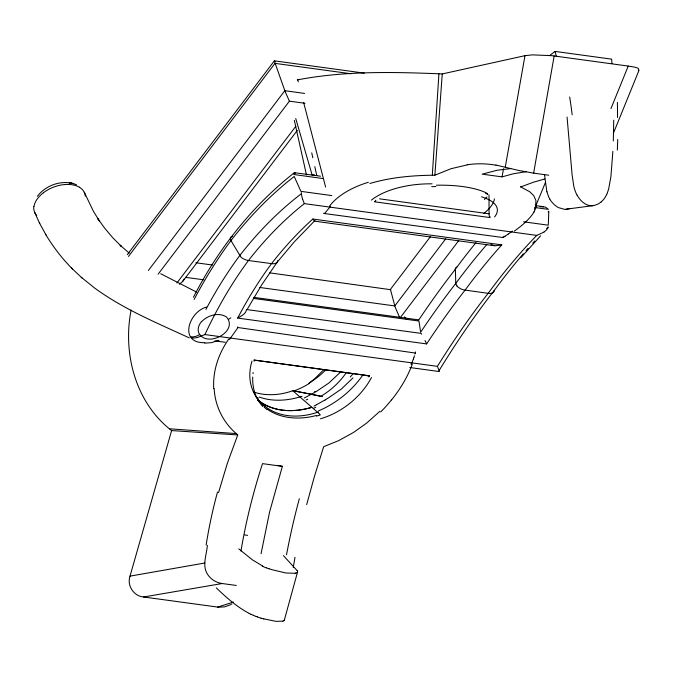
<?xml version="1.0" encoding="UTF-8"?>
<svg xmlns="http://www.w3.org/2000/svg" width="673" height="673" viewBox="0 0 673 673"><rect width="100%" height="100%" fill="white"/><g stroke="black" fill="none" stroke-linecap="round" stroke-linejoin="round"><path stroke-width="1.01" d="M613.726 120.181L613.322 140.918M277.655 260.712L277.562 261.444A6.158 3.861 36 0 1 276.738 262.706L275.08 263.505A11.946 7.512 36.6 0 1 272.565 263.749L248.396 260.51A11.626 7.201 37.2 0 1 243.819 258.987L243.491 258.886A7.512 4.602 37.1 0 1 240.808 256.935L230.763 240.244L230.435 238.032A6.158 3.861 36.2 0 1 231.26 236.77L232.597 236.072M612.867 151.366L610.916 176.57L608.552 189.559M369.856 183.493C390.079 177.487 411.279 175.51 432.302 175.232L438.939 73.786L442.254 73.946L525.091 55.649L532.402 54.875L552.096 55.682L628.245 66.072C630.694 66.703 641.26 67.258 638.315 70.446M432.302 175.232L434.867 175.19L442.254 73.946M274.315 60.923L285.049 91.335L289.407 101.169L304.995 103.297M207.351 545.315C206.754 554.745 201.816 565.429 207.486 574.212C210.683 579.302 216.26 582.734 222.191 583.533L236.299 585.46M415.325 353.216L415.477 352.13A7.588 1.741 -80.5 0 0 415.451 351.929M315.014 220.45L294.362 241.784L276.746 262.714M293.26 567.44L295.01 557.294M240.968 551.019C245.914 521.398 253.241 492.199 262.504 463.638L282.357 466.347L269.545 512.22L261.048 553.77M495.951 165.028L518.151 170.353L533.63 173.146L554.165 55.943M505.263 167.19L524.974 55.674M131.126 310.085C122.478 353.468 135.66 402.934 171.615 430.577L237.746 434.943L227.272 463.554L218.548 492.586M510.74 168.587L497.154 170.244L482.179 174.164L502.041 176.873L503.53 168.738M183.99 279.026L182.585 281.558L179.312 284.326M548.058 226.835L547.973 227.188A528.44 185.479 -71.5 0 0 546.636 228.576M306.669 504.632L314.283 476.947L323.654 446.687L338.729 440.605L353.46 432.478L366.676 423.081L379.909 411.287M284.343 620.085L297.567 571.974M535.582 206.148L535.96 200.63L533.756 195.65L529.744 191.771L520.776 186.934L520.986 186.295M171.615 430.577L130.007 576.13C126.743 585.443 133.717 596.219 143.576 596.985L218.658 607.223L224.74 606.827L230.578 604.716M415.308 353.291L415.073 354.015M413.962 357.355L414.518 355.706M413.853 357.691L413.357 359.071M254.125 361.258L254.537 360.173L369.536 375.887L368.88 376.939M413.272 359.281L411.346 364.329L410.967 363.639M607.517 192.629L606.651 194.665M455.36 268.426L455.781 283.644L456.95 285.966M610.941 108.639L628.245 66.072M613.389 133.271L638.988 70.371M534.412 209.194L545.441 182.442M193.412 297.298C217.959 249.338 251.938 206.056 294.37 172.683L320.525 176.2M247.571 308.714L261.805 284.687L277.385 261.906M229.485 339.47L237.628 328.104M182.804 281.297L297.323 130.369M128.476 256.413L274.979 63.363L350.936 73.744M148.388 270.479L284.814 90.712L304.591 93.412M158.096 274.197L289.407 101.169M176.881 283.005L295.842 126.255M430.459 236.618L390.441 289.356L395.026 306.737L399.552 317.345M445.635 238.932L394.79 305.929L259.677 287.464M400.561 317.261L458.776 240.555M127.315 254.638L274.357 60.831L364.303 73.13M37.394 196.289C46.042 184.73 62.993 179.127 76.554 184.764M324.504 213.627L330.594 206.241M352.98 377.923L341.346 389.07L327.709 398.382M520.759 257.784L540.621 235.828M340.673 371.942L328.853 383.038L315.847 391.812M201.664 321.618C207.772 315.275 218.641 311.952 226.481 316.983C238.503 330.67 209.496 347.243 199.738 334.641M490.289 216.95L489.708 217.53L374.718 201.807L375.534 201.269M548.167 211.911L548.815 211.263L548.276 225.177L523.544 221.796M324.041 369.435L314.224 379.244L309.025 383.223L311.464 381.684M230.856 317.841L228.584 319.313M601.149 201.959L598.406 203.885L594.209 205.492L564.689 209.387L558.169 207.528L554.392 204.819L551.406 201.572A21.242 17.49 78.4 0 1 549.74 199.006M550.135 55.102L555.124 51.426L611.639 59.148L611.95 63.556M294.37 172.683L293.815 174.517L322.914 178.547M508.157 234.12L505.145 236.164M508.241 234.061L512.456 231.1M544.179 232.042L536.802 235.399L304.331 203.625A517.571 341.59 84.1 0 0 248.43 260.569A517.571 332.378 82.9 0 0 204.929 334.548M504.893 236.332L503.059 237.552L324.108 213.501M231.865 603.984L231.226 604.362M324.445 400.25L316.512 404.759M315.031 392.283L304.246 398.012M325.53 399.619L327.44 398.534M314.022 406.063L316.234 404.902M425.874 342.279L426.648 343.92L237.678 318.085C241.043 316.108 245.78 314.047 246.537 309.807M434.867 175.19L451.028 168.704L467.239 164.885M520.776 186.934L533.268 182.274L544.701 179.001M206.636 307.048C188.726 311.666 178.236 343.466 204.886 342.7M218.961 340.294L211.49 342.658L204.769 343.146M233.422 602.057L217.657 607.113M570.233 208.462L566.06 209.362M502.041 176.873L513.432 173.743L526.311 171.674M426.648 343.911A523.215 190.796 -70 0 1 465.06 290.147A523.215 181.483 -71.3 0 1 501.814 244.871L495.505 245.796L490.911 244.619M316.386 416.133L320.298 414.947A4.77 1.741 62.7 0 0 318.59 413.163L292.721 390.66L310.455 394.092M283.03 621.137L276.048 621.364L263.866 618.874M197.441 337.51L204.954 334.574L437.425 366.356L439.065 370.545A9.06 1.195 56.7 0 1 438.72 371.446M297.357 79.894C343.928 70.934 391.762 71.91 438.939 73.786M295.767 573.312L285.848 572.992L272.035 569.703A21.242 5.132 14.6 0 1 269.082 568.761M130.007 576.13L204.878 562.998M143.576 596.985L222.191 583.533M540.133 206.695L545.5 207.099L548.419 209.37L534.909 207.528M314.585 221.156L494.655 245.754M431.679 186.673L435.919 186.522M592.82 205.702C588.395 206.148 584.181 203.852 581.186 200.739A24.834 20.636 79.4 0 1 579.436 198.644A23.631 19.45 78.6 0 1 577.156 195.195M312.079 174.82L312.861 174.829M313.635 174.837L314.417 174.862M169.52 428.802L236.248 433.58L237.746 434.943M504.725 236.408L503.791 236.282M247.614 535.355L244.652 534.909M214.83 340.858L225.245 342.279M292.696 390.634L295.489 391.131M533.63 173.146L548.747 175.216M535.262 205.559L543.464 206.678M379.555 198.829L489.094 213.804M331.831 195.591L300.907 191.368L294.227 176.461L293.428 177.083A566.271 372.245 84.5 0 0 230.948 240.547A566.271 362.368 83.3 0 0 194.161 299.418M237.678 318.077A523.215 335.995 82.9 0 1 271.48 263.681A523.215 345.308 84.1 0 1 312.836 219.036L501.814 244.879M195.885 262.756L212.533 265.036M269.755 272.859L390.719 289.701M185.512 277.326L203.801 279.825M253.763 297.348L418.278 319.826A8.799 0.564 61.9 0 1 418.463 319.868M253.351 298.408L418.943 321.038L420.659 332.235A537.668 198.089 -70.3 0 1 455.772 283.442A537.668 188.718 -71.5 0 1 486.815 244.577M246.478 309.521L421.113 333.396L421.592 334.187M409.764 367.508L438.922 371.504M253.898 360.021L310.177 367.71M311.187 367.845L359.424 374.44M360.425 374.583L366.457 375.408M322.586 396.565L319.322 396.002A297.575 13.258 9.3 0 0 310.867 394.277M415.376 353.064L237.67 327.49A4.879 3.786 89.5 0 0 237.443 326.868M294.597 172.65L295.371 173.289M72.692 183.418L69.218 182.745L73.618 183.645M277.343 465.363L282.357 466.347M296.423 391.383L312.264 394.454A294.867 13.132 9.3 0 1 320.928 396.229A64.701 51.207 -44.4 0 0 346.006 373.069M256.161 616.401L257.195 616.779M314.4 221.114L312.844 219.053M253.443 615.341L251.13 614.331M485.494 193.294L487.715 194.337A4.77 4.29 -76.6 0 1 487.151 193.353M189.273 337.896C156.792 322.863 123.277 309.109 94.27 287.758L81.265 277.259M256.203 397.07L258.482 398.164M196.676 292.132L160.704 273.751M262.79 566.119L252.392 559.835L238.78 548.874M249.338 613.465C236.921 606.996 226.338 597.531 216.319 587.882M274.458 60.864L275.03 61.588M266.811 409.352L264.262 407.283M257.961 400.082C272.935 412.297 294.084 412.709 311.851 407.3C294.093 412.7 272.918 412.305 257.986 400.056M129.224 253.098L120.122 245.224L121.308 246.343L112.643 237.594L104.744 228.256L97.711 218.54L99.461 221.081L93.311 211.103L84.268 192.209A26.684 16.455 -21.3 0 1 85.269 196.163M236.248 433.58C223.175 422.425 214.981 405.811 214.182 388.632M502.84 237.418L502.689 237.258A7.588 3.718 -61.3 0 1 502.58 237.132M36.721 215.478A26.886 16.581 -20.7 0 1 35.736 214.25L34.946 212.92L39.379 222.847L46.412 235.685C53.832 247.706 62.48 258.996 72.491 268.981M258.121 400.334L263.766 405.668M71.288 267.854L82.443 278.378M283.426 555.62L297.062 570.519M404.532 316.823L406.122 318.842M45.629 234.355L46 235.037M39.379 222.847L39.749 223.529M577.106 195.229L576.568 194.203A26.945 21.982 78.2 0 1 575.297 191.258L574.338 188.44A34.39 27.374 77.8 0 1 573.766 186.017L572.109 174.803L567.053 117.035M425.008 340.546L425.597 341.716M304.314 203.574L302.572 199.09M297.466 571.318L297.567 571.823A22.419 4.661 16.3 0 1 295.211 573.093M295.725 118.524L312.137 175.014M297.752 79.809L298.248 81.744M303.607 102.355L325.623 187.077M546.855 191.805L544.558 174.845M555.124 51.426L556.378 56.591M301.319 192.613L301.487 193.639A528.44 347.369 84.5 0 0 239.706 255.597A528.44 338.157 83.3 0 0 205.946 309.395M311.734 152.855L312.827 157.785M314.804 166.66L316.773 175.535M294.345 120.391L306.459 174.862M494.302 290.324L494.024 291.577A7.512 4.728 38.5 0 1 492.392 292.932L492.165 293.024A11.626 7.302 37.9 0 1 488.144 293.319L463.941 289.928A11.853 7.411 37.6 0 1 460.626 288.759L458.708 287.581A6.158 3.794 37.3 0 1 456.942 285.975M488.985 194.749L489.094 213.484M363.058 374.676A65.323 39.858 -37.5 0 1 318.497 410.883M318.438 411.969A67.864 51.308 -38.7 0 1 263.959 405.474M262.748 406.492A65.323 49.92 -34.4 0 1 252.728 377.065M252.998 373.675A65.323 49.92 -34.4 0 1 253.141 372.548M369.494 375.786A5.872 3.331 -22.1 0 1 366.398 375.458M253.839 392.132A63.523 41.171 -19.9 0 0 262.857 394.201A63.523 38.824 -23.8 0 0 273.734 394.622A67.468 53.217 -45.6 0 0 292.705 390.752M309.151 383.517A69.277 55.733 -48.6 0 1 293.613 391.038M325.951 369.637A63.565 50.307 -44.4 0 1 311.406 381.566M391.526 399.88A100.252 62.522 -38.6 0 1 380.767 411.884M412.255 364.194A104.357 62.143 -39.3 0 1 391.619 399.88M213.745 388.691A103.053 82.611 -16 0 1 228.677 339.142M264.952 406.702A66.316 51.089 -21.8 0 1 252.005 361.107M316.36 415.485A70.177 53.302 -36.4 0 1 267.055 409.091M371.479 377.503A66.316 49.003 -36.5 0 1 320.483 418.816M254.377 360.4A5.872 0.623 53.2 0 1 254.201 360.358M206.14 545.021A319.254 203.103 -84.2 0 1 217.514 492.03M286.53 554.729A319.254 136.03 -80.8 0 1 299.342 498.701M353.308 373.372A64.372 33.566 -38.6 0 1 350.246 377.015M324.638 400.401A34.281 12.148 -27.1 0 1 325.707 399.779M313.828 408.233A28.342 12.013 -18.4 0 1 315.805 407.19M314.308 391.972A43.72 9.599 -28.3 0 1 315.174 391.459M306.156 399.955A41.137 9.498 -21.6 0 1 307.754 399.19M302.051 396.271A68.343 48.734 -32.9 0 1 259.298 397.045M324.108 213.526A4.879 2.65 73.7 0 1 323.763 213.131M494.386 198.804A65.323 21.881 -17 0 1 483.651 213.61M489.692 217.472A5.872 1.699 84.9 0 1 489.01 213.804M536.255 205.997A100.252 32.178 -15.9 0 1 533.916 211.978M534.068 211.902A104.357 32.405 -18.1 0 1 514.391 231.075M329.619 205.997A103.053 53.689 3.1 0 1 368.35 182.265M371.42 200.1A66.316 32.169 -1.5 0 1 432.066 183.83M436.432 185.21A70.177 23.934 -4.4 0 1 486.554 193M481.456 196.802A66.316 22.68 -6.3 0 1 494.554 216.984M375.913 200.226A5.872 5.62 -32.6 0 1 374.684 201.656M467.23 164.759A319.254 168.553 88.1 0 1 495.951 165.188M486.916 196.953A64.372 20.308 -23.5 0 1 484.425 199.444M437.416 366.331A517.571 188.743 -70 0 1 488.135 293.335A517.571 179.531 -71.3 0 1 536.81 235.357M197.433 337.409A9.06 5.552 -28 0 1 192.049 337.838M439.124 370.52A528.44 194.69 -70.3 0 1 494.31 290.399A528.44 185.479 -71.5 0 1 523.367 253.746M526.05 250.65A528.44 185.479 -71.5 0 1 528.061 248.362M532.738 243.155A528.44 185.479 -71.5 0 1 534.741 240.976M302.556 198.989A9.06 1.868 84.6 0 1 301.395 193.731M548.116 227.398A9.06 8.48 -41.2 0 1 544.07 231.832M418.623 320.171A574.86 211.793 -70.3 0 1 455.158 269.511A574.86 201.774 -71.5 0 1 475.988 242.625M418.421 320.432A8.799 0.564 61.9 0 1 418.337 320.163M455.335 268.409A7.369 4.627 38 0 1 456.858 267.013M43.35 192.764A26.76 16.539 -20.7 0 1 73.921 185.109A27.332 16.859 -20.8 0 1 79.549 187.287M79.439 187.271A26.76 16.539 -20.7 0 1 84.15 192.192M35.004 212.895A26.735 16.472 -19.1 0 1 33.81 206.451M34.012 206.418A27.113 16.724 -20.7 0 1 36.426 200.201A26.541 16.362 -20.8 0 1 43.4 192.789M199.645 334.515A10.002 6.444 -33 0 1 190.434 336.635M199.763 334.632A15.201 10.793 -29 0 1 201.521 321.551M251.012 614.34A34.39 9.599 13 0 1 249.22 613.473M256.085 616.426A26.945 6.789 14.1 0 1 253.359 615.358M261.031 618.159A23.631 5.687 14.4 0 1 257.036 616.838M263.808 618.975A24.834 5.603 14.6 0 1 261.006 618.167M284.04 620.531A24.539 5.115 16.9 0 1 282.971 621.12M284.477 619.37A25.431 5.334 17.4 0 1 283.947 620.498M266.197 567.886A25.894 7.134 13.4 0 1 262.335 566.153M268.99 568.803A22.461 5.704 14.2 0 1 266.415 567.827M297.273 570.578A31.606 6.604 19.9 0 1 297.601 571.36M569.686 96.971A406.694 261.174 -83.7 0 1 572.185 114.78M601.14 201.95A24.539 20.905 77.5 0 0 603.79 199.2A25.431 21.721 76.7 0 0 606.583 194.623M608.451 189.517A38.984 33.995 72.6 0 1 607.433 192.579M617.73 139.471A407.131 250.903 -73.7 0 1 617.318 150.087M617.393 102.346A405.592 169.125 -80.1 0 1 617.528 117.497M548.545 196.365A25.894 20.728 77.5 0 1 547.006 191.763M549.765 198.989A22.461 18.322 77.9 0 1 548.478 196.398"/></g></svg>
